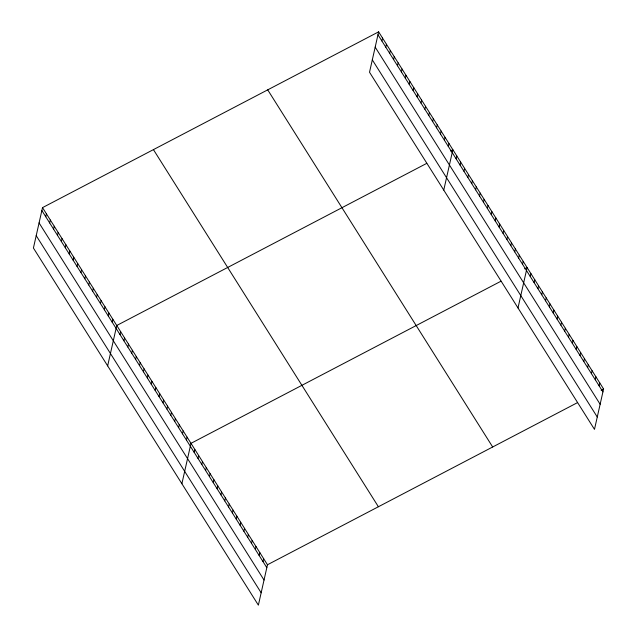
<?xml version="1.0" encoding="UTF-8"?>
<svg xmlns="http://www.w3.org/2000/svg" width="637" height="637" viewBox="0 0 637 637"><rect width="100%" height="100%" fill="white"/><g stroke="black" fill="none" stroke-linecap="round" stroke-linejoin="round"><path stroke-width="0.96" d="M42.52 207.63L33.419 248.024L258.375 605.15L267.476 564.756L42.52 207.63L378.625 31.85L603.581 388.976L594.48 429.37L369.524 72.244L378.625 31.85M45.768 216.739L46.421 213.833M49.678 222.942L50.331 220.036M53.58 229.145L54.241 226.239M57.489 235.348L58.15 232.441M61.399 241.55L62.052 238.644M65.308 247.753L65.961 244.847M69.21 253.956L69.871 251.05M73.12 260.159L73.773 257.252M77.029 266.362L77.682 263.455M80.931 272.564L81.592 269.658M84.84 278.767L85.493 275.861M88.75 284.97L89.403 282.064M92.652 291.173L93.313 288.266M96.561 297.375L97.214 294.469M100.471 303.578L101.124 300.672M104.372 309.781L105.033 306.875M108.282 315.984L108.943 313.078M112.192 322.187L112.845 319.28M107.653 365.877L116.754 325.483L426.766 163.351M120.003 334.592L120.664 331.686M123.912 340.795L124.565 337.889M127.822 346.998L128.475 344.091M131.724 353.201L132.385 350.294M135.633 359.403L136.286 356.497M139.543 365.606L140.196 362.7M143.444 371.809L144.105 368.903M147.354 378.012L148.015 375.105M151.264 384.215L151.917 381.308M155.173 390.417L155.826 387.511M159.075 396.62L159.736 393.714M162.984 402.823L163.637 399.917M166.894 409.026L167.547 406.119M170.796 415.228L171.457 412.322M174.705 421.431L175.358 418.525M178.615 427.634L179.268 424.728M182.516 433.837L183.177 430.931M186.426 440.04L187.079 437.133M181.887 483.73L190.989 443.336L501.001 281.204M194.158 452.318L194.811 449.404M197.98 458.385L198.64 455.479M201.81 464.461L202.462 461.546M205.632 470.528L206.284 467.622M209.454 476.603L210.114 473.689M213.276 482.671L213.936 479.757M217.106 488.738L217.758 485.832M220.928 494.814L221.58 491.899M224.75 500.881L225.41 497.975M228.579 506.956L229.232 504.042M232.401 513.024L233.054 510.118M236.223 519.099L236.884 516.185M240.045 525.167L240.706 522.26M243.875 531.242L244.528 528.328M247.697 537.309L248.35 534.403M251.519 543.385L252.18 540.471M255.349 549.452L256.002 546.546M259.171 555.528L259.824 552.613M262.993 561.595L263.654 558.689M381.882 40.967L382.534 38.053M385.783 47.17L386.444 44.256M389.693 53.373L390.346 50.458M393.602 59.575L394.255 56.661M397.504 65.778L398.165 62.864M401.414 71.981L402.074 69.067M405.323 78.184L405.976 75.27M409.233 84.387L409.886 81.472M413.134 90.589L413.795 87.675M417.044 96.792L417.697 93.878M420.953 102.995L421.606 100.081M424.855 109.198L425.516 106.283M428.765 115.401L429.418 112.486M432.674 121.603L433.327 118.689M436.576 127.806L437.237 124.892M440.486 134.009L441.138 131.095M444.395 140.212L445.048 137.297M448.297 146.414L448.958 143.5M443.758 190.097L452.867 149.703L450.415 150.985M456.116 158.82L456.769 155.906M460.025 165.015L460.678 162.109M463.927 171.218L464.588 168.311M467.837 177.42L468.49 174.514M471.746 183.623L472.399 180.717M475.648 189.826L476.309 186.92M479.557 196.029L480.21 193.122M483.467 202.232L484.12 199.325M487.369 208.434L488.03 205.528M491.278 214.637L491.939 211.731M495.188 220.84L495.841 217.934M499.097 227.043L499.75 224.136M502.999 233.246L503.66 230.339M506.909 239.448L507.562 236.542M510.818 245.651L511.471 242.745M514.72 251.854L515.381 248.948M518.629 258.057L519.282 255.15M522.539 264.259L523.192 261.353M518 307.95L527.102 267.556L524.649 268.838M530.271 276.538L530.924 273.623M534.093 282.605L534.746 279.699M537.915 288.68L538.576 285.766M541.745 294.748L542.398 291.842M545.567 300.823L546.22 297.909M549.389 306.891L550.042 303.984M553.211 312.966L553.872 310.052M557.041 319.033L557.693 316.127M560.863 325.109L561.516 322.195M564.685 331.176L565.345 328.27M568.515 337.252L569.167 334.337M572.337 343.319L572.989 340.413M576.159 349.394L576.811 346.48M579.981 355.462L580.641 352.556M583.811 361.537L584.463 358.623M587.633 367.605L588.285 364.698M591.454 373.68L592.115 370.766M595.284 379.748L595.937 376.833M599.106 385.815L599.759 382.909M267.476 564.756L577.488 402.632M601.137 390.258L603.581 388.976M377.972 34.764L602.928 391.89M375.185 47.13L600.142 404.256M372.311 59.87L597.267 417.004M267.715 89.857L492.672 446.983M153.437 149.623L378.394 506.749M41.859 210.536L266.815 567.671M39.072 222.91L264.029 580.036M36.205 235.65L261.162 592.784"/></g></svg>
